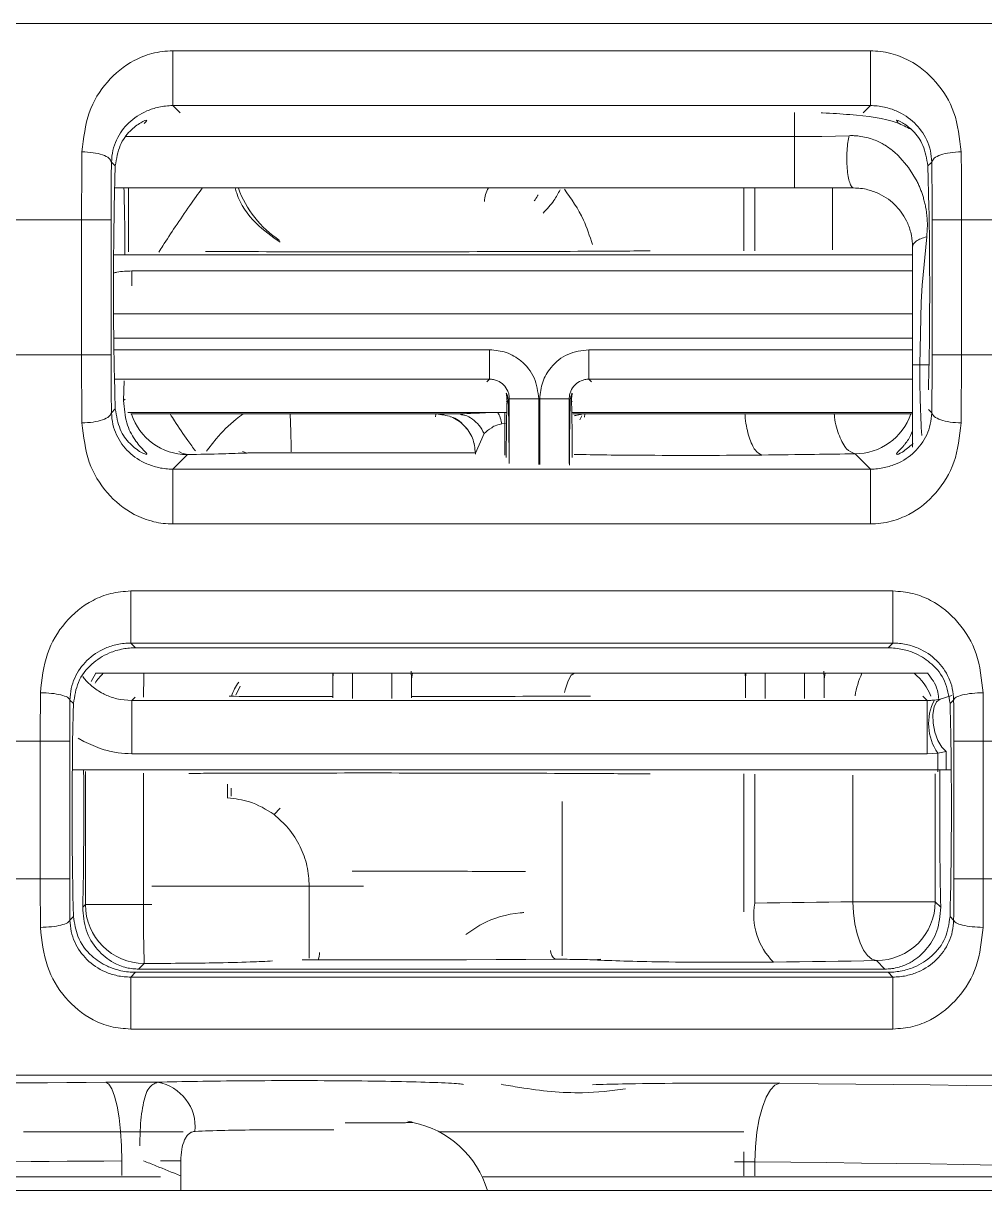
# Model space of a CAD drawing. Header units: millimetres. Extents: x 169 to 14583, y -399 to 10804.
# Drawn here: x 3215.5 to 3264.4, y 2020.9 to 2080.3 of the extents above; entities that cross this region are included whole.
import ezdxf

# ---------------------------------------------------------------- set-up
doc = ezdxf.new("R2010")
doc.units = ezdxf.units.MM
doc.header["$LTSCALE"] = 35

msp = doc.modelspace()

# ---------------------------------------------------------------- linework, layer by layer
at = {"color": 7, "linetype": 'Continuous', "lineweight": 18}
for p, q in [((3274.696, 2080.298), (3207.049, 2080.298)), ((3223.119, 2078.901), (3258.626, 2078.901)), ((3223.119, 2076.112), (3258.626, 2076.112)), ((3223.493, 2075.737), (3223.119, 2076.112)), ((3258.626, 2076.112), (3258.251, 2075.737)), ((3256.151, 2074.543), (3257.553, 2074.581)), ((3258.055, 2074.56), (3258.507, 2074.471)), ((3220.752, 2074.532), (3254.772, 2074.532)), ((3254.772, 2074.532), (3256.151, 2074.543)), ((3258.507, 2074.471), (3258.561, 2074.456)), ((3259.849, 2073.749), (3260.037, 2073.58)), ((3260.037, 2073.58), (3260.573, 2072.963)), ((3220.192, 2073.042), (3219.993, 2073.24)), ((3220.192, 2073.042), (3220.136, 2070.935)), ((3260.573, 2072.963), (3261.003, 2072.249)), ((3261.751, 2073.24), (3261.552, 2073.042)), ((3261.609, 2070.935), (3261.552, 2073.042)), ((3220.162, 2071.919), (3254.772, 2071.919)), ((3220.861, 2071.919), (3220.861, 2068.665)), ((3252.18, 2071.919), (3252.18, 2068.722)), ((3252.745, 2071.919), (3252.745, 2068.727)), ((3256.702, 2068.765), (3256.702, 2071.919)), ((3218.476, 2070.299), (3207.049, 2070.299)), ((3218.476, 2063.421), (3218.476, 2070.299)), ((3219.975, 2063.421), (3219.975, 2070.299)), ((3261.769, 2070.299), (3261.769, 2063.421)), ((3263.268, 2070.299), (3263.268, 2063.421)), ((3274.696, 2070.299), (3263.268, 2070.299)), ((3261.494, 2069.433), (3261.269, 2066.965)), ((3260.772, 2068.613), (3260.772, 2068.919)), ((3260.772, 2068.517), (3220.106, 2068.517)), ((3221.027, 2067.694), (3260.772, 2067.694)), ((3221.027, 2066.931), (3221.027, 2067.694)), ((3261.269, 2066.965), (3261.218, 2066.102)), ((3261.218, 2066.102), (3261.138, 2062.919)), ((3260.772, 2065.512), (3220.103, 2065.512)), ((3260.772, 2064.268), (3220.117, 2064.268)), ((3218.476, 2063.421), (3207.049, 2063.421)), ((3218.494, 2059.96), (3218.476, 2063.421)), ((3239.247, 2063.689), (3220.124, 2063.689)), ((3260.772, 2063.689), (3244.298, 2063.689)), ((3263.268, 2063.421), (3263.25, 2059.96)), ((3274.696, 2063.421), (3263.268, 2063.421)), ((3261.138, 2062.919), (3261.611, 2062.919)), ((3239.247, 2062.189), (3220.153, 2062.189)), ((3220.639, 2062.106), (3220.614, 2061.1)), ((3239.11, 2062.052), (3239.247, 2062.189)), ((3260.772, 2062.189), (3244.298, 2062.189)), ((3244.434, 2062.052), (3244.298, 2062.189)), ((3220.614, 2061.1), (3220.692, 2061.178)), ((3240.1, 2061.043), (3240.132, 2061.074)), ((3240.192, 2061.134), (3240.246, 2061.189)), ((3240.246, 2057.892), (3240.246, 2061.189)), ((3241.746, 2057.84), (3241.746, 2061.189)), ((3241.798, 2061.189), (3241.798, 2057.84)), ((3243.352, 2061.134), (3243.298, 2061.189)), ((3243.298, 2061.189), (3243.298, 2057.892)), ((3243.444, 2061.043), (3243.412, 2061.074)), ((3219.993, 2060.479), (3220.192, 2060.678)), ((3239.643, 2060.497), (3220.825, 2060.497)), ((3220.986, 2060.419), (3237.558, 2060.419)), ((3237.757, 2060.426), (3237.558, 2060.419)), ((3237.759, 2060.417), (3237.77, 2060.402)), ((3239.643, 2060.497), (3240.022, 2060.5)), ((3240.022, 2060.5), (3240.08, 2060.5)), ((3260.772, 2060.497), (3243.464, 2060.497)), ((3243.486, 2060.419), (3260.772, 2060.419)), ((3244.022, 2060.419), (3243.555, 2060.326)), ((3244.022, 2060.419), (3243.6, 2060.335)), ((3243.843, 2060.117), (3243.935, 2060.326)), ((3244.095, 2060.419), (3244.078, 2060.263)), ((3261.578, 2060.653), (3261.751, 2060.479)), ((3239.859, 2059.919), (3240.022, 2059.932)), ((3240.022, 2059.932), (3240.06, 2059.932)), ((3240.022, 2058.32), (3240.022, 2059.932)), ((3261.218, 2059.737), (3261.253, 2059.316)), ((3238.966, 2059.423), (3238.522, 2058.419)), ((3223.119, 2057.608), (3223.859, 2058.349)), ((3226.895, 2058.431), (3226.668, 2058.499)), ((3238.522, 2058.419), (3238.522, 2058.392)), ((3238.522, 2058.419), (3238.522, 2058.369)), ((3257.845, 2058.389), (3258.626, 2057.608)), ((3258.626, 2057.608), (3223.119, 2057.608)), ((3258.626, 2054.819), (3223.119, 2054.819)), ((3220.974, 2051.408), (3259.77, 2051.408)), ((3220.974, 2048.761), (3221.219, 2048.517)), ((3220.974, 2048.761), (3259.77, 2048.761)), ((3259.526, 2048.517), (3221.219, 2048.517)), ((3259.77, 2048.761), (3259.526, 2048.517)), ((3235.272, 2046.919), (3235.259, 2047.32)), ((3256.272, 2046.919), (3256.259, 2047.32)), ((3219.207, 2047.219), (3218.964, 2046.804)), ((3219.182, 2047.219), (3261.562, 2047.219)), ((3231.257, 2047.219), (3231.272, 2046.919)), ((3231.285, 2047.219), (3231.272, 2046.919)), ((3231.272, 2046.919), (3231.272, 2045.973)), ((3232.272, 2047.219), (3232.272, 2045.944)), ((3234.272, 2047.219), (3234.272, 2045.944)), ((3235.325, 2047.219), (3235.272, 2046.919)), ((3235.325, 2047.219), (3235.272, 2046.919)), ((3235.272, 2046.919), (3235.272, 2045.973)), ((3235.272, 2046.919), (3235.272, 2046.919)), ((3252.257, 2047.219), (3252.272, 2046.919)), ((3252.285, 2047.219), (3252.272, 2046.919)), ((3252.272, 2046.919), (3252.272, 2045.973)), ((3253.272, 2047.219), (3253.272, 2045.944)), ((3255.272, 2047.219), (3255.272, 2045.944)), ((3256.332, 2047.219), (3256.272, 2046.919)), ((3256.272, 2046.919), (3256.272, 2045.973)), ((3256.272, 2046.919), (3256.272, 2046.919)), ((3226.325, 2046.107), (3226.546, 2046.564)), ((3261.518, 2045.836), (3261.301, 2046.052)), ((3262.779, 2046.092), (3262.174, 2045.903)), ((3217.879, 2045.86), (3218.062, 2045.677)), ((3221.027, 2045.836), (3220.436, 2045.891)), ((3221.195, 2046.004), (3221.027, 2045.836)), ((3221.027, 2044.436), (3221.027, 2045.836)), ((3261.518, 2045.836), (3221.027, 2045.836)), ((3261.518, 2044.436), (3261.518, 2045.836)), ((3262.174, 2045.903), (3261.884, 2045.856)), ((3262.865, 2045.86), (3262.682, 2045.677)), ((3221.027, 2043.124), (3221.027, 2044.436)), ((3261.518, 2044.436), (3261.518, 2043.124)), ((3216.371, 2043.76), (3207.386, 2043.76)), ((3216.371, 2036.76), (3216.371, 2043.76)), ((3217.87, 2036.76), (3217.87, 2043.76)), ((3218.585, 2043.749), (3218.294, 2043.913)), ((3219.416, 2043.393), (3218.585, 2043.749)), ((3262.874, 2043.76), (3262.874, 2036.76)), ((3274.358, 2043.76), (3264.373, 2043.76)), ((3264.373, 2043.76), (3264.373, 2036.76)), ((3219.627, 2043.327), (3219.416, 2043.393)), ((3261.518, 2043.124), (3221.027, 2043.124)), ((3261.518, 2043.124), (3262.054, 2043.159)), ((3262.054, 2043.159), (3262.49, 2043.237)), ((3262.49, 2043.237), (3262.49, 2042.303)), ((3218.003, 2042.301), (3262.054, 2042.301)), ((3218.669, 2035.45), (3218.669, 2042.218)), ((3221.63, 2035.45), (3221.63, 2042.142)), ((3252.18, 2042.096), (3252.18, 2035.075)), ((3252.745, 2042.091), (3252.745, 2035.523)), ((3257.74, 2042.041), (3257.74, 2035.593)), ((3261.932, 2042.11), (3261.932, 2035.593)), ((3262.054, 2042.301), (3262.052, 2042.2)), ((3262.054, 2042.301), (3262.49, 2042.303)), ((3262.741, 2042.305), (3262.49, 2042.303)), ((3262.49, 2042.303), (3262.49, 2042.287)), ((3225.897, 2040.862), (3225.897, 2041.573)), ((3226.094, 2040.971), (3226.094, 2041.365)), ((3228.58, 2040.36), (3228.272, 2040.033)), ((3242.945, 2040.688), (3242.945, 2032.836)), ((3216.371, 2036.76), (3207.386, 2036.76)), ((3274.358, 2036.76), (3264.373, 2036.76)), ((3230.065, 2036.389), (3222.047, 2036.389)), ((3230.065, 2032.716), (3230.065, 2036.389)), ((3218.532, 2035.313), (3218.669, 2035.45)), ((3221.63, 2035.45), (3218.669, 2035.45)), ((3222.046, 2035.454), (3221.63, 2035.45)), ((3257.74, 2035.593), (3261.932, 2035.593)), ((3262.212, 2035.313), (3261.932, 2035.593)), ((3217.879, 2034.66), (3218.062, 2034.843)), ((3262.865, 2034.66), (3262.682, 2034.843)), ((3221.38, 2032.164), (3221.667, 2032.452)), ((3244.909, 2032.673), (3244.55, 2032.633)), ((3259.365, 2032.164), (3258.934, 2032.595)), ((3220.974, 2031.759), (3221.219, 2032.003)), ((3259.526, 2032.003), (3221.219, 2032.003)), ((3259.365, 2032.164), (3221.38, 2032.164)), ((3259.77, 2031.759), (3259.526, 2032.003)), ((3259.77, 2031.759), (3220.974, 2031.759)), ((3259.77, 2029.112), (3220.974, 2029.112)), ((3268.872, 2026.763), (3211.872, 2026.763)), ((3215.51, 2023.889), (3223.651, 2023.889)), ((3236.697, 2023.889), (3252.18, 2023.889)), ((3220.531, 2021.656), (3220.531, 2022.404)), ((3222.491, 2022.409), (3223.527, 2022.409)), ((3223.527, 2022.409), (3223.527, 2020.889)), ((3251.713, 2022.36), (3252.745, 2022.353)), ((3252.18, 2022.867), (3252.18, 2021.65)), ((3252.745, 2022.353), (3252.745, 2021.65)), ((3222.493, 2021.589), (3187.784, 2021.589)), ((3278.76, 2021.589), (3238.892, 2021.589)), ((3168.272, 2020.889), (3298.272, 2020.889))]:
    msp.add_line(p, q, dxfattribs=at)
at = {"color": 7, "linetype": 'Continuous', "lineweight": 18, "flags": 128}
for points in [[(3223.859, 2058.349), (3223.584, 2058.421), (3223.431, 2058.511)], [(3243.055, 2046.235), (3243.09, 2046.376), (3243.237, 2046.838), (3243.396, 2047.123), (3243.562, 2047.219)], [(3262.174, 2045.903), (3261.993, 2045.773), (3261.866, 2045.505), (3261.808, 2045.128), (3261.825, 2044.685), (3261.915, 2044.226), (3262.068, 2043.801), (3262.268, 2043.458), (3262.49, 2043.237)], [(3262.054, 2042.301), (3262.054, 2042.327), (3262.054, 2042.377), (3262.054, 2042.45), (3262.054, 2042.546), (3262.054, 2042.665), (3262.054, 2042.807), (3262.054, 2042.972), (3262.054, 2043.159)], [(3257.74, 2035.593), (3257.125, 2035.584), (3256.507, 2035.574), (3255.887, 2035.565), (3255.263, 2035.556), (3254.637, 2035.548), (3254.009, 2035.539), (3253.378, 2035.531), (3252.745, 2035.523)], [(3257.74, 2035.593), (3257.769, 2035.02), (3257.842, 2034.468), (3257.954, 2033.957), (3258.103, 2033.507), (3258.282, 2033.133), (3258.486, 2032.85), (3258.705, 2032.669), (3258.934, 2032.595)], [(3242.576, 2032.662), (3241.08, 2032.655), (3239.579, 2032.648), (3238.074, 2032.643), (3236.566, 2032.64), (3235.055, 2032.637), (3233.543, 2032.636), (3232.031, 2032.637), (3230.519, 2032.639)], [(3258.934, 2032.595), (3258.289, 2032.586), (3257.641, 2032.576), (3256.99, 2032.567), (3256.336, 2032.558), (3255.68, 2032.55), (3255.02, 2032.541), (3254.359, 2032.533), (3253.695, 2032.525)], [(3211.872, 2026.345), (3212.835, 2026.354), (3213.803, 2026.362), (3214.776, 2026.37), (3215.754, 2026.377), (3216.735, 2026.384), (3217.72, 2026.39), (3218.71, 2026.397), (3219.702, 2026.402)], [(3220.531, 2022.404), (3220.512, 2023.171), (3220.462, 2023.911), (3220.384, 2024.594), (3220.281, 2025.196), (3220.156, 2025.694), (3220.015, 2026.069), (3219.861, 2026.308), (3219.702, 2026.402)], [(3252.745, 2022.353), (3252.774, 2023.121), (3252.85, 2023.86), (3252.969, 2024.544), (3253.127, 2025.146), (3253.317, 2025.644), (3253.534, 2026.019), (3253.768, 2026.258), (3254.011, 2026.351)], [(3254.011, 2026.351), (3255.961, 2026.333), (3257.888, 2026.314), (3259.791, 2026.293), (3261.668, 2026.27), (3263.516, 2026.246), (3265.334, 2026.22), (3267.12, 2026.193), (3268.872, 2026.164)], [(3213.179, 2022.347), (3214.083, 2022.355), (3214.992, 2022.363), (3215.906, 2022.371), (3216.823, 2022.378), (3217.745, 2022.385), (3218.67, 2022.392), (3219.599, 2022.398), (3220.531, 2022.404)], [(3252.745, 2022.353), (3254.576, 2022.335), (3256.385, 2022.315), (3258.172, 2022.294), (3259.934, 2022.271), (3261.669, 2022.247), (3263.376, 2022.221), (3265.053, 2022.194), (3266.698, 2022.165)]]:
    msp.add_lwpolyline(points, dxfattribs=at)
at = {"color": 7, "linetype": 'Continuous', "lineweight": 18}
for centre, radius, start, end in [((3231.569, 2073.797), 5.453, 200.30217, 236.46241), ((3240.221, 2071.254), 1.232, 147.30551, 181.18759), ((3223.863, 2061.351), 3.003, 198.27321, 269.91783), ((3257.841, 2061.392), 3.003, 270.08413, 341.09721), ((3221.673, 2045.065), 3.004, 134.1683, 146.75526), ((3362.286, 2045.447), 140.655, 179.27818, 179.77277), ((3229.119, 2044.956), 3.209, 145.48369, 159.95586), ((3262.148, 2045.393), 4.356, 155.21625, 171.04245), ((3258.929, 2044.922), 3.003, 22.15022, 49.90278), ((3543.968, 2043.775), 327.596, 179.57065, 180.00266), ((2936.777, 2043.775), 327.596, 359.99734, 0.42935), ((3454.561, 2043.773), 236.691, 179.49488, 180.00313), ((3264.21, 2044.649), 2.621, 152.5737, 214.64581), ((3026.184, 2043.773), 236.69, 359.99687, 0.50512), ((3544.384, 2036.746), 328.012, 179.99761, 180.42908), ((3454.561, 2036.747), 236.69, 179.99687, 180.50512), ((3026.184, 2036.747), 236.69, 359.49488, 0.00313), ((2936.777, 2036.745), 327.596, 359.57064, 0.00266), ((3221.672, 2035.455), 3.002, 180.08169, 269.91831), ((3286.257, 2034.764), 64.631, 179.39144, 182.04977), ((3256.03, 2034.915), 3.341, 169.5036, 225.65476), ((3258.929, 2035.598), 3.002, 270.08169, 359.91831), ((3229.27, 2033.048), 1.314, 341.87172, 358.56248), ((3243.006, 2033.181), 0.674, 185.63533, 230.34187), ((3221.567, 1686.797), 339.61, 89.86854, 90.31465), ((3221.948, 2024.131), 2.31, 354.45208, 80.07593), ((3234.345, 2019.456), 5.001, 16.65077, 78.57664)]:
    msp.add_arc(centre, radius, start, end, dxfattribs=at)
for centre, start_param, end_param in [((3218.291, 2040.26), 0.879869, 1.070796), ((3262.453, 2040.26), 5.212389, 5.403317), ((3218.291, 2040.26), 1.070796, 2.261724), ((3262.453, 2040.26), 4.021461, 5.212389), ((3218.291, 2040.26), 4.091275, 4.952967), ((3262.453, 2040.26), 1.330203, 2.191911)]:
    msp.add_ellipse(centre, major_axis=(0, 8.5), ratio=0.034921, start_param=start_param, end_param=end_param, dxfattribs=at)
for points, knots in [([(3218.494, 2073.76), (3218.576, 2074.45), (3218.736, 2075.815), (3219.72, 2077.375), (3220.84, 2078.316), (3221.883, 2078.735), (3222.571, 2078.879), (3222.94, 2078.894), (3223.119, 2078.901)], [0, 0, 0, 0, 0.255609, 0.505275, 0.75123, 0.874742, 0.939556, 1, 1, 1, 1]), ([(3258.626, 2078.901), (3258.799, 2078.894), (3259.156, 2078.881), (3259.847, 2078.74), (3260.897, 2078.321), (3262.024, 2077.375), (3263.008, 2075.815), (3263.169, 2074.45), (3263.25, 2073.76)], [0, 0, 0, 0, 0.058593, 0.121244, 0.248756, 0.494719, 0.744392, 1, 1, 1, 1]), ([(3219.993, 2073.24), (3220.01, 2073.441), (3220.045, 2073.849), (3220.31, 2074.563), (3220.845, 2075.286), (3221.588, 2075.787), (3222.28, 2076.017), (3222.743, 2076.099), (3222.994, 2076.107), (3223.119, 2076.112)], [0, 0, 0, 0, 0.116367, 0.236854, 0.487805, 0.746381, 0.874959, 0.938055, 1, 1, 1, 1]), ([(3258.626, 2076.112), (3258.744, 2076.108), (3258.995, 2076.1), (3259.46, 2076.019), (3260.156, 2075.787), (3260.9, 2075.286), (3261.439, 2074.558), (3261.702, 2073.841), (3261.735, 2073.433), (3261.751, 2073.24)], [0, 0, 0, 0, 0.059165, 0.125031, 0.253632, 0.512188, 0.763217, 0.888513, 1, 1, 1, 1]), ([(3221.668, 2075.2), (3221.731, 2075.266), (3221.881, 2075.427), (3221.507, 2075.282), (3220.941, 2074.857), (3220.379, 2074.145), (3220.255, 2073.409), (3220.192, 2073.042)], [0, 0, 0, 0, 0.149454, 0.361779, 0.574691, 0.787504, 1, 1, 1, 1]), ([(3260.68, 2074.906), (3260.461, 2075.021), (3259.643, 2075.452), (3258.041, 2075.62), (3256.654, 2075.727), (3256.147, 2075.736), (3256.125, 2075.736)], [0, 0, 0, 0, 0.193352, 0.722008, 0.98792, 1, 1, 1, 1]), ([(3260.036, 2075.252), (3259.997, 2075.294), (3259.878, 2075.425), (3260.241, 2075.279), (3260.799, 2074.861), (3261.364, 2074.145), (3261.49, 2073.409), (3261.552, 2073.042)], [0, 0, 0, 0, 0.104964, 0.325234, 0.552453, 0.776395, 1, 1, 1, 1]), ([(3257.553, 2074.581), (3257.527, 2074.473), (3257.477, 2074.258), (3257.433, 2073.827), (3257.42, 2073.366), (3257.441, 2072.907), (3257.492, 2072.497), (3257.569, 2072.175), (3257.666, 2071.96), (3257.737, 2071.933), (3257.772, 2071.919)], [0, 0, 0, 0, 0.125002, 0.250006, 0.375004, 0.5, 0.624996, 0.749994, 0.874998, 1, 1, 1, 1]), ([(3257.553, 2074.581), (3257.639, 2074.582), (3257.811, 2074.585), (3257.974, 2074.568), (3258.055, 2074.56)], [0, 0, 0, 0, 0.499774, 1, 1, 1, 1]), ([(3258.561, 2074.456), (3258.667, 2074.421), (3258.881, 2074.352), (3259.069, 2074.259), (3259.163, 2074.213)], [0, 0, 0, 0, 0.497912, 1, 1, 1, 1]), ([(3259.163, 2074.213), (3259.2, 2074.193), (3259.273, 2074.154), (3259.343, 2074.112), (3259.378, 2074.091)], [0, 0, 0, 0, 0.4996312, 1, 1, 1, 1]), ([(3259.378, 2074.091), (3259.461, 2074.038), (3259.627, 2073.931), (3259.775, 2073.81), (3259.849, 2073.749)], [0, 0, 0, 0, 0.499715, 1, 1, 1, 1]), ([(3218.476, 2070.299), (3218.477, 2070.961), (3218.479, 2072.142), (3218.49, 2073.265), (3218.494, 2073.76)], [0, 0, 0, 0, 0.559839, 1, 1, 1, 1]), ([(3218.494, 2073.76), (3218.687, 2073.75), (3219.072, 2073.731), (3219.561, 2073.61), (3219.91, 2073.44), (3219.966, 2073.307), (3219.993, 2073.24)], [0, 0, 0, 0, 0.25, 0.5, 0.75, 1, 1, 1, 1]), ([(3263.25, 2073.76), (3263.058, 2073.75), (3262.673, 2073.731), (3262.184, 2073.61), (3261.835, 2073.44), (3261.779, 2073.307), (3261.751, 2073.24)], [0, 0, 0, 0, 0.249993, 0.5, 0.750007, 1, 1, 1, 1]), ([(3263.25, 2073.76), (3263.256, 2073.128), (3263.266, 2071.999), (3263.268, 2070.819), (3263.268, 2070.299)], [0, 0, 0, 0, 0.559837, 1, 1, 1, 1]), ([(3219.975, 2070.299), (3219.976, 2070.861), (3219.978, 2071.865), (3219.989, 2072.82), (3219.993, 2073.24)], [0, 0, 0, 0, 0.55984, 1, 1, 1, 1]), ([(3261.751, 2073.24), (3261.757, 2072.703), (3261.767, 2071.744), (3261.769, 2070.741), (3261.769, 2070.299)], [0, 0, 0, 0, 0.5598424, 1, 1, 1, 1]), ([(3261.003, 2072.249), (3261.035, 2072.182), (3261.099, 2072.049), (3261.155, 2071.909), (3261.183, 2071.84)], [0, 0, 0, 0, 0.499783, 1, 1, 1, 1]), ([(3220.684, 2068.528), (3220.68, 2069.164), (3220.671, 2070.415), (3220.644, 2071.423), (3220.63, 2071.919)], [0, 0, 0, 0, 0.507713, 1, 1, 1, 1]), ([(3224.625, 2071.919), (3224.622, 2071.915), (3224.41, 2071.637), (3223.947, 2070.979), (3223.274, 2069.994), (3222.748, 2069.196), (3222.473, 2068.763), (3222.408, 2068.66)], [0, 0, 0, 0, 0.004352, 0.28885, 0.621723, 0.91032, 1, 1, 1, 1]), ([(3226.298, 2071.919), (3226.32, 2071.829), (3226.49, 2071.153), (3227.27, 2070.085), (3228.162, 2069.453), (3228.586, 2069.154)], [0, 0, 0, 0, 0.074209, 0.561034, 1, 1, 1, 1]), ([(3242.831, 2071.821), (3242.735, 2071.638), (3242.514, 2071.218), (3242.166, 2070.852), (3241.969, 2070.645)], [0, 0, 0, 0, 0.434414, 1, 1, 1, 1]), ([(3244.474, 2069.042), (3244.338, 2069.471), (3243.997, 2070.539), (3243.404, 2071.36), (3243.048, 2071.851)], [0, 0, 0, 0, 0.400952, 1, 1, 1, 1]), ([(3254.772, 2071.919), (3255.338, 2071.919), (3256.35, 2071.919), (3257.337, 2071.919), (3257.772, 2071.919)], [0, 0, 0, 0, 0.559573, 1, 1, 1, 1]), ([(3257.772, 2071.919), (3257.895, 2071.914), (3258.158, 2071.904), (3258.612, 2071.813), (3259.278, 2071.563), (3259.975, 2071.04), (3260.478, 2070.299), (3260.731, 2069.571), (3260.759, 2069.119), (3260.772, 2068.919)], [0, 0, 0, 0, 0.056929, 0.122366, 0.249292, 0.505832, 0.757419, 0.892938, 1, 1, 1, 1]), ([(3261.183, 2071.84), (3261.208, 2071.773), (3261.258, 2071.641), (3261.301, 2071.502), (3261.322, 2071.433)], [0, 0, 0, 0, 0.499456, 1, 1, 1, 1]), ([(3241.701, 2071.564), (3241.695, 2071.55), (3241.645, 2071.44), (3241.575, 2071.343), (3241.514, 2071.258)], [0, 0, 0, 0, 0.12321, 1, 1, 1, 1]), ([(3261.322, 2071.433), (3261.344, 2071.354), (3261.389, 2071.196), (3261.422, 2071.031), (3261.439, 2070.948)], [0, 0, 0, 0, 0.498989, 1, 1, 1, 1]), ([(3220.136, 2070.935), (3220.123, 2070.066), (3220.097, 2068.344), (3220.098, 2065.527), (3220.128, 2062.817), (3220.17, 2061.405), (3220.192, 2060.678)], [0, 0, 0, 0, 0.252367, 0.500002, 0.742772, 1, 1, 1, 1]), ([(3261.439, 2070.948), (3261.452, 2070.875), (3261.478, 2070.729), (3261.495, 2070.577), (3261.504, 2070.501)], [0, 0, 0, 0, 0.49874, 1, 1, 1, 1]), ([(3261.504, 2070.501), (3261.516, 2070.331), (3261.542, 2069.988), (3261.51, 2069.619), (3261.494, 2069.433)], [0, 0, 0, 0, 0.4950052, 1, 1, 1, 1]), ([(3261.578, 2061.648), (3261.59, 2062.071), (3261.623, 2063.188), (3261.646, 2065.534), (3261.647, 2068.342), (3261.622, 2070.065), (3261.609, 2070.935)], [0, 0, 0, 0, 0.166207, 0.438728, 0.716705, 1, 1, 1, 1]), ([(3261.494, 2069.433), (3261.389, 2069.403), (3261.18, 2069.344), (3260.952, 2069.217), (3260.801, 2069.073), (3260.782, 2068.97), (3260.772, 2068.919)], [0, 0, 0, 0, 0.249999, 0.5, 0.750001, 1, 1, 1, 1]), ([(3224.785, 2068.688), (3224.899, 2068.688), (3227.094, 2068.677), (3231.467, 2068.671), (3237.817, 2068.674), (3243.17, 2068.69), (3246.319, 2068.711), (3247.413, 2068.718)], [0, 0, 0, 0, 0.0152436, 0.2940239, 0.5727493, 0.8514761, 1, 1, 1, 1]), ([(3260.772, 2068.919), (3260.772, 2067.809), (3260.772, 2065.86), (3260.772, 2063.804), (3260.772, 2062.919)], [0, 0, 0, 0, 0.5694945, 1, 1, 1, 1]), ([(3220.103, 2067.593), (3220.16, 2067.608), (3220.327, 2067.651), (3220.646, 2067.683), (3220.903, 2067.69), (3221.027, 2067.694)], [0, 0, 0, 0, 0.208279, 0.619449, 1, 1, 1, 1]), ([(3219.993, 2060.479), (3219.988, 2061.016), (3219.977, 2061.976), (3219.976, 2062.979), (3219.975, 2063.421)], [0, 0, 0, 0, 0.559845, 1, 1, 1, 1]), ([(3241.746, 2061.189), (3241.699, 2061.556), (3241.605, 2062.289), (3240.935, 2063.111), (3240.111, 2063.601), (3239.535, 2063.66), (3239.247, 2063.689)], [0, 0, 0, 0, 0.279613, 0.55924, 0.779626, 1, 1, 1, 1]), ([(3244.298, 2063.689), (3243.931, 2063.642), (3243.197, 2063.547), (3242.376, 2062.878), (3241.885, 2062.054), (3241.827, 2061.477), (3241.798, 2061.189)], [0, 0, 0, 0, 0.279613, 0.55924, 0.779626, 1, 1, 1, 1]), ([(3261.769, 2063.421), (3261.768, 2062.858), (3261.767, 2061.854), (3261.756, 2060.9), (3261.751, 2060.479)], [0, 0, 0, 0, 0.559856, 1, 1, 1, 1]), ([(3261.138, 2062.919), (3261.022, 2062.919), (3260.814, 2062.919), (3260.785, 2062.919), (3260.772, 2062.919)], [0, 0, 0, 0, 0.559371, 1, 1, 1, 1]), ([(3260.772, 2062.919), (3260.772, 2061.783), (3260.772, 2060.354), (3260.772, 2059.011), (3260.772, 2058.736)], [0, 0, 0, 0, 0.795421, 1, 1, 1, 1]), ([(3261.138, 2062.919), (3261.139, 2062.624), (3261.141, 2062.096), (3261.152, 2061.57), (3261.158, 2061.337)], [0, 0, 0, 0, 0.55902, 1, 1, 1, 1]), ([(3240.246, 2061.189), (3240.242, 2061.257), (3240.234, 2061.392), (3240.153, 2061.642), (3239.972, 2061.914), (3239.7, 2062.096), (3239.449, 2062.177), (3239.315, 2062.185), (3239.247, 2062.189)], [0, 0, 0, 0, 0.130445, 0.257437, 0.5, 0.74255, 0.869545, 1, 1, 1, 1]), ([(3244.298, 2062.189), (3244.23, 2062.185), (3244.095, 2062.177), (3243.845, 2062.096), (3243.573, 2061.914), (3243.391, 2061.642), (3243.31, 2061.392), (3243.302, 2061.257), (3243.298, 2061.189)], [0, 0, 0, 0, 0.130445, 0.257437, 0.5, 0.74255, 0.869545, 1, 1, 1, 1]), ([(3220.614, 2061.1), (3220.648, 2060.701), (3220.714, 2059.902), (3221.179, 2059.078), (3221.658, 2058.534), (3221.889, 2058.306), (3221.519, 2058.429), (3220.941, 2058.862), (3220.381, 2059.574), (3220.255, 2060.31), (3220.192, 2060.678)], [0, 0, 0, 0, 0.124903, 0.250013, 0.375161, 0.500001, 0.623051, 0.749984, 0.875086, 1, 1, 1, 1]), ([(3240.132, 2061.074), (3240.125, 2061.183), (3240.111, 2061.4), (3240.077, 2061.495), (3240.142, 2061.43), (3240.175, 2061.233), (3240.192, 2061.134)], [0, 0, 0, 0, 0.2500133, 0.4999764, 0.7499748, 1, 1, 1, 1]), ([(3240.091, 2058.199), (3240.091, 2058.27), (3240.093, 2058.74), (3240.1, 2059.53), (3240.113, 2060.477), (3240.126, 2060.875), (3240.132, 2061.074)], [0, 0, 0, 0, 0.055856, 0.370475, 0.685089, 1, 1, 1, 1]), ([(3240.235, 2057.91), (3240.235, 2058.084), (3240.234, 2058.677), (3240.226, 2059.569), (3240.212, 2060.536), (3240.199, 2060.927), (3240.192, 2061.134)], [0, 0, 0, 0, 0.122878, 0.418117, 0.691949, 1, 1, 1, 1]), ([(3243.352, 2061.134), (3243.346, 2060.927), (3243.333, 2060.536), (3243.318, 2059.57), (3243.31, 2058.645), (3243.309, 2058.016), (3243.309, 2057.807)], [0, 0, 0, 0, 0.3006793, 0.5679741, 0.8561535, 1, 1, 1, 1]), ([(3243.412, 2061.074), (3243.413, 2061.133), (3243.413, 2061.192), (3243.419, 2061.244), (3243.42, 2061.257), (3243.438, 2061.392), (3243.471, 2061.509), (3243.42, 2061.438), (3243.388, 2061.342), (3243.377, 2061.302), (3243.363, 2061.248), (3243.357, 2061.188), (3243.352, 2061.134)], [0, 0, 0, 0, 0.125135, 0.126366, 0.135339, 0.159618, 0.499631, 0.749606, 0.836844, 0.86201, 0.874867, 1, 1, 1, 1]), ([(3243.453, 2058.201), (3243.453, 2058.266), (3243.452, 2058.735), (3243.445, 2059.506), (3243.431, 2060.461), (3243.419, 2060.863), (3243.412, 2061.074)], [0, 0, 0, 0, 0.0510186, 0.3702615, 0.6680906, 1, 1, 1, 1]), ([(3261.158, 2061.337), (3261.162, 2061.186), (3261.169, 2060.917), (3261.178, 2060.647), (3261.183, 2060.528)], [0, 0, 0, 0, 0.558679, 1, 1, 1, 1]), ([(3218.494, 2059.96), (3218.687, 2059.97), (3219.072, 2059.989), (3219.56, 2060.11), (3219.91, 2060.28), (3219.966, 2060.413), (3219.993, 2060.479)], [0, 0, 0, 0, 0.249993, 0.5, 0.750007, 1, 1, 1, 1]), ([(3223.119, 2057.608), (3223, 2057.612), (3222.749, 2057.62), (3222.284, 2057.701), (3221.589, 2057.933), (3220.845, 2058.434), (3220.31, 2059.157), (3220.045, 2059.871), (3220.01, 2060.279), (3219.993, 2060.479)], [0, 0, 0, 0, 0.0591005, 0.1250181, 0.2536127, 0.5121872, 0.7631291, 0.883625, 1, 1, 1, 1]), ([(3224.269, 2058.533), (3224.143, 2058.708), (3223.791, 2059.198), (3223.358, 2059.837), (3223.056, 2060.3), (3222.979, 2060.419)], [0, 0, 0, 0, 0.293182, 0.817919, 1, 1, 1, 1]), ([(3226.699, 2060.419), (3226.577, 2060.332), (3226.075, 2059.976), (3225.431, 2059.294), (3224.992, 2058.731), (3224.829, 2058.522)], [0, 0, 0, 0, 0.167993, 0.691165, 1, 1, 1, 1]), ([(3229.09, 2060.419), (3229.1, 2060.222), (3229.125, 2059.674), (3229.14, 2058.964), (3229.137, 2058.511), (3229.137, 2058.492)], [0, 0, 0, 0, 0.3486669, 0.9726021, 1, 1, 1, 1]), ([(3236.522, 2060.419), (3236.512, 2060.412), (3236.502, 2060.404), (3236.493, 2060.273), (3236.492, 2060.264)], [0, 0, 0, 0, 0.933483, 1, 1, 1, 1]), ([(3239.643, 2060.497), (3239.439, 2060.492), (3239.02, 2060.481), (3238.355, 2060.443), (3237.977, 2060.432), (3237.757, 2060.426)], [0, 0, 0, 0, 0.282397, 0.580968, 1, 1, 1, 1]), ([(3237.767, 2060.385), (3237.838, 2060.377), (3238.05, 2060.353), (3238.378, 2060.167), (3238.724, 2059.856), (3238.885, 2059.567), (3238.966, 2059.423)], [0, 0, 0, 0, 0.143068, 0.428713, 0.714357, 1, 1, 1, 1]), ([(3239.859, 2059.919), (3239.826, 2060.065), (3239.761, 2060.357), (3239.682, 2060.45), (3239.643, 2060.497)], [0, 0, 0, 0, 0.5, 1, 1, 1, 1]), ([(3253.103, 2058.328), (3252.984, 2058.384), (3252.746, 2058.495), (3252.452, 2059.2), (3252.276, 2059.894), (3252.248, 2060.346), (3252.244, 2060.419)], [0, 0, 0, 0, 0.313156, 0.626312, 0.939467, 1, 1, 1, 1]), ([(3257.845, 2058.389), (3257.698, 2058.444), (3257.403, 2058.554), (3257.039, 2059.261), (3256.824, 2059.936), (3256.79, 2060.366), (3256.786, 2060.419)], [0, 0, 0, 0, 0.318496, 0.636992, 0.955488, 1, 1, 1, 1]), ([(3261.751, 2060.479), (3261.734, 2060.279), (3261.699, 2059.871), (3261.435, 2059.157), (3260.9, 2058.434), (3260.156, 2057.933), (3259.464, 2057.702), (3259.001, 2057.621), (3258.75, 2057.612), (3258.626, 2057.608)], [0, 0, 0, 0, 0.116382, 0.236876, 0.487816, 0.746386, 0.874962, 0.938044, 1, 1, 1, 1]), ([(3261.183, 2060.528), (3261.189, 2060.381), (3261.199, 2060.117), (3261.212, 2059.853), (3261.218, 2059.737)], [0, 0, 0, 0, 0.558137, 1, 1, 1, 1]), ([(3263.25, 2059.96), (3263.058, 2059.97), (3262.673, 2059.989), (3262.184, 2060.11), (3261.835, 2060.279), (3261.779, 2060.413), (3261.751, 2060.479)], [0, 0, 0, 0, 0.25, 0.5, 0.75, 1, 1, 1, 1]), ([(3223.119, 2054.819), (3222.956, 2054.825), (3222.621, 2054.837), (3221.926, 2054.969), (3220.861, 2055.387), (3219.72, 2056.344), (3218.736, 2057.905), (3218.576, 2059.27), (3218.494, 2059.96)], [0, 0, 0, 0, 0.055085, 0.11348, 0.24874, 0.494698, 0.744434, 1, 1, 1, 1]), ([(3237.251, 2060.274), (3237.263, 2060.272), (3237.531, 2060.221), (3237.963, 2059.849), (3238.433, 2059.209), (3238.492, 2058.682), (3238.522, 2058.419)], [0, 0, 0, 0, 0.01539, 0.343593, 0.671797, 1, 1, 1, 1]), ([(3239.859, 2059.919), (3239.771, 2059.898), (3239.566, 2059.848), (3239.248, 2059.668), (3239.08, 2059.522), (3238.966, 2059.423)], [0, 0, 0, 0, 0.194063, 0.451791, 1, 1, 1, 1]), ([(3263.25, 2059.96), (3263.169, 2059.27), (3263.008, 2057.905), (3262.024, 2056.344), (3260.904, 2055.404), (3259.862, 2054.985), (3259.174, 2054.84), (3258.804, 2054.826), (3258.626, 2054.819)], [0, 0, 0, 0, 0.255593, 0.505266, 0.751226, 0.874738, 0.939509, 1, 1, 1, 1]), ([(3260.772, 2059.557), (3260.705, 2059.403), (3260.591, 2059.14), (3260.437, 2058.945), (3260.362, 2058.852), (3260.342, 2058.828), (3260.336, 2058.821), (3260.259, 2058.729), (3260.045, 2058.496), (3259.855, 2058.308), (3260.229, 2058.418), (3260.611, 2058.746), (3260.803, 2058.911)], [0, 0, 0, 0, 0.113986, 0.194683, 0.216146, 0.222154, 0.223978, 0.225014, 0.335991, 0.557151, 0.778269, 1, 1, 1, 1]), ([(3223.859, 2058.349), (3224.477, 2058.362), (3225.582, 2058.385), (3226.494, 2058.417), (3226.895, 2058.431)], [0, 0, 0, 0, 0.559878, 1, 1, 1, 1]), ([(3226.895, 2058.431), (3226.959, 2058.433), (3227.074, 2058.437), (3227.207, 2058.44), (3227.265, 2058.442)], [0, 0, 0, 0, 0.559919, 1, 1, 1, 1]), ([(3227.265, 2058.442), (3229.724, 2058.436), (3233.479, 2058.426), (3237.224, 2058.437), (3238.517, 2058.441)], [0, 0, 0, 0, 0.6547618, 1, 1, 1, 1]), ([(3243.555, 2058.363), (3243.625, 2058.361), (3244.681, 2058.333), (3247.033, 2058.313), (3250.23, 2058.303), (3252.145, 2058.32), (3253.103, 2058.328)], [0, 0, 0, 0, 0.026847, 0.404932, 0.702465, 1, 1, 1, 1]), ([(3253.103, 2058.328), (3253.997, 2058.339), (3255.594, 2058.357), (3257.157, 2058.379), (3257.845, 2058.389)], [0, 0, 0, 0, 0.559992, 1, 1, 1, 1]), ([(3216.38, 2046.23), (3216.456, 2046.911), (3216.605, 2048.26), (3217.581, 2049.867), (3218.739, 2050.831), (3219.935, 2051.326), (3220.627, 2051.38), (3220.974, 2051.408)], [0, 0, 0, 0, 0.255788, 0.506103, 0.75247, 0.876025, 1, 1, 1, 1]), ([(3259.77, 2051.408), (3260.117, 2051.38), (3260.809, 2051.326), (3262.005, 2050.831), (3263.163, 2049.867), (3264.139, 2048.26), (3264.289, 2046.911), (3264.364, 2046.23)], [0, 0, 0, 0, 0.123972, 0.247521, 0.493903, 0.744244, 1, 1, 1, 1]), ([(3217.879, 2045.86), (3217.894, 2046.056), (3217.925, 2046.456), (3218.178, 2047.177), (3218.711, 2047.923), (3219.477, 2048.445), (3220.179, 2048.676), (3220.627, 2048.751), (3220.861, 2048.758), (3220.974, 2048.761)], [0, 0, 0, 0, 0.116128, 0.235926, 0.485493, 0.743518, 0.872673, 0.93842, 1, 1, 1, 1]), ([(3221.219, 2048.517), (3221.116, 2048.514), (3220.893, 2048.507), (3220.412, 2048.437), (3219.722, 2048.224), (3218.946, 2047.713), (3218.246, 2046.865), (3218.121, 2046.054), (3218.062, 2045.677)], [0, 0, 0, 0, 0.046475, 0.101366, 0.248507, 0.499243, 0.766713, 1, 1, 1, 1]), ([(3259.526, 2048.517), (3259.648, 2048.512), (3259.921, 2048.503), (3260.381, 2048.422), (3260.716, 2048.313), (3261.22, 2048.092), (3261.812, 2047.692), (3262.481, 2046.883), (3262.615, 2046.075), (3262.682, 2045.677)], [0, 0, 0, 0, 0.055586, 0.124017, 0.248608, 0.275957, 0.499473, 0.752949, 1, 1, 1, 1]), ([(3259.77, 2048.761), (3259.883, 2048.758), (3260.117, 2048.751), (3260.565, 2048.676), (3261.267, 2048.445), (3262.033, 2047.923), (3262.566, 2047.177), (3262.82, 2046.456), (3262.85, 2046.056), (3262.865, 2045.86)], [0, 0, 0, 0, 0.061585, 0.127325, 0.256474, 0.514516, 0.7641, 0.883902, 1, 1, 1, 1]), ([(3220.436, 2045.891), (3220.329, 2045.914), (3220.109, 2045.962), (3219.827, 2046.064), (3219.43, 2046.245), (3219.017, 2046.53), (3218.688, 2046.841), (3218.561, 2047.027), (3218.537, 2047.062)], [0, 0, 0, 0, 0.117727, 0.241802, 0.370088, 0.686775, 0.940788, 1, 1, 1, 1]), ([(3235.272, 2046.01), (3235.272, 2046.17), (3235.272, 2046.523), (3235.272, 2046.846), (3235.272, 2046.895), (3235.272, 2046.919)], [0, 0, 0, 0, 0.292941, 0.646409, 1, 1, 1, 1]), ([(3261.536, 2047.219), (3261.743, 2046.959), (3262.027, 2046.604), (3262.084, 2046.083), (3262.099, 2045.943)], [0, 0, 0, 0, 0.731014, 1, 1, 1, 1]), ([(3216.38, 2046.23), (3216.573, 2046.223), (3216.957, 2046.209), (3217.446, 2046.123), (3217.795, 2046.002), (3217.851, 2045.907), (3217.879, 2045.86)], [0, 0, 0, 0, 0.25, 0.5, 0.75, 1, 1, 1, 1]), ([(3225.993, 2046.048), (3226.674, 2046.046), (3228.418, 2046.041), (3230.191, 2046.041), (3231.272, 2046.041)], [0, 0, 0, 0, 0.390186, 1, 1, 1, 1]), ([(3235.274, 2046.039), (3237.443, 2046.041), (3240.511, 2046.044), (3243.501, 2046.055), (3244.377, 2046.059)], [0, 0, 0, 0, 0.706913, 1, 1, 1, 1]), ([(3264.364, 2046.23), (3264.172, 2046.223), (3263.787, 2046.209), (3263.299, 2046.123), (3262.949, 2046.002), (3262.893, 2045.907), (3262.865, 2045.86)], [0, 0, 0, 0, 0.249993, 0.5, 0.750007, 1, 1, 1, 1]), ([(3261.884, 2045.856), (3261.823, 2045.85), (3261.706, 2045.838), (3261.579, 2045.837), (3261.518, 2045.836)], [0, 0, 0, 0, 0.515969, 1, 1, 1, 1]), ([(3221.027, 2043.124), (3220.794, 2043.134), (3220.283, 2043.156), (3219.858, 2043.267), (3219.627, 2043.327)], [0, 0, 0, 0, 0.456748, 1, 1, 1, 1]), ([(3247.413, 2042.099), (3246.318, 2042.107), (3243.169, 2042.128), (3237.817, 2042.144), (3231.465, 2042.147), (3226.805, 2042.14), (3224.327, 2042.127), (3223.928, 2042.125)], [0, 0, 0, 0, 0.143028, 0.411483, 0.679937, 0.948444, 1, 1, 1, 1]), ([(3228.272, 2040.033), (3227.867, 2040.285), (3227.141, 2040.738), (3226.294, 2040.834), (3225.921, 2040.877)], [0, 0, 0, 0, 0.559155, 1, 1, 1, 1]), ([(3230.065, 2036.389), (3230.042, 2036.733), (3229.997, 2037.424), (3229.621, 2038.435), (3229.052, 2039.338), (3228.521, 2039.811), (3228.272, 2040.033)], [0, 0, 0, 0, 0.245605, 0.492842, 0.762784, 1, 1, 1, 1]), ([(3241.076, 2037.13), (3239.866, 2037.135), (3236.943, 2037.147), (3233.986, 2037.147), (3232.253, 2037.146)], [0, 0, 0, 0, 0.413956, 1, 1, 1, 1]), ([(3221.219, 2032.003), (3221.097, 2032.007), (3220.826, 2032.016), (3220.37, 2032.097), (3220.036, 2032.204), (3219.528, 2032.425), (3218.9, 2032.847), (3218.237, 2033.687), (3218.115, 2034.493), (3218.062, 2034.843)], [0, 0, 0, 0, 0.0551998, 0.1230022, 0.2463274, 0.2743319, 0.5000322, 0.782812, 1, 1, 1, 1]), ([(3221.38, 2032.164), (3221.278, 2032.168), (3221.058, 2032.176), (3220.592, 2032.267), (3219.943, 2032.532), (3219.246, 2033.126), (3218.639, 2034.068), (3218.566, 2034.916), (3218.532, 2035.313)], [0, 0, 0, 0, 0.04704, 0.101853, 0.248286, 0.498851, 0.764929, 1, 1, 1, 1]), ([(3238.041, 2033.918), (3238.306, 2034.108), (3239.122, 2034.694), (3240.193, 2034.976), (3240.927, 2035.037), (3240.992, 2035.042)], [0, 0, 0, 0, 0.304185, 0.93783, 1, 1, 1, 1]), ([(3259.365, 2032.164), (3259.423, 2032.165), (3259.545, 2032.168), (3259.8, 2032.195), (3260.199, 2032.283), (3260.516, 2032.421), (3260.982, 2032.689), (3261.514, 2033.154), (3262.091, 2034.05), (3262.172, 2034.896), (3262.212, 2035.313)], [0, 0, 0, 0, 0.027138, 0.056296, 0.124117, 0.248623, 0.279405, 0.499258, 0.752739, 1, 1, 1, 1]), ([(3259.526, 2032.003), (3259.628, 2032.006), (3259.851, 2032.013), (3260.332, 2032.083), (3261.023, 2032.296), (3261.798, 2032.807), (3262.498, 2033.655), (3262.624, 2034.466), (3262.682, 2034.843)], [0, 0, 0, 0, 0.0464748, 0.1013657, 0.2485075, 0.4992435, 0.7667129, 1, 1, 1, 1]), ([(3216.38, 2034.29), (3216.573, 2034.297), (3216.957, 2034.311), (3217.446, 2034.397), (3217.795, 2034.518), (3217.851, 2034.613), (3217.879, 2034.66)], [0, 0, 0, 0, 0.249993, 0.5, 0.750007, 1, 1, 1, 1]), ([(3220.974, 2029.112), (3220.627, 2029.14), (3219.935, 2029.194), (3218.739, 2029.688), (3217.581, 2030.653), (3216.605, 2032.26), (3216.456, 2033.608), (3216.38, 2034.29)], [0, 0, 0, 0, 0.123972, 0.247521, 0.493903, 0.744244, 1, 1, 1, 1]), ([(3220.974, 2031.759), (3220.861, 2031.762), (3220.627, 2031.769), (3220.179, 2031.844), (3219.477, 2032.075), (3218.711, 2032.597), (3218.178, 2033.343), (3217.925, 2034.064), (3217.894, 2034.464), (3217.879, 2034.66)], [0, 0, 0, 0, 0.061585, 0.127325, 0.256474, 0.514516, 0.7641, 0.883902, 1, 1, 1, 1]), ([(3262.865, 2034.66), (3262.85, 2034.464), (3262.82, 2034.064), (3262.566, 2033.343), (3262.033, 2032.597), (3261.267, 2032.075), (3260.565, 2031.844), (3260.117, 2031.769), (3259.883, 2031.762), (3259.77, 2031.759)], [0, 0, 0, 0, 0.116128, 0.235926, 0.485493, 0.743518, 0.872673, 0.93842, 1, 1, 1, 1]), ([(3264.364, 2034.29), (3264.289, 2033.608), (3264.139, 2032.26), (3263.163, 2030.653), (3262.005, 2029.688), (3260.809, 2029.194), (3260.117, 2029.14), (3259.77, 2029.112)], [0, 0, 0, 0, 0.255788, 0.506103, 0.75247, 0.876025, 1, 1, 1, 1]), ([(3264.364, 2034.29), (3264.172, 2034.297), (3263.787, 2034.311), (3263.298, 2034.397), (3262.949, 2034.518), (3262.893, 2034.613), (3262.865, 2034.66)], [0, 0, 0, 0, 0.25, 0.5, 0.75, 1, 1, 1, 1]), ([(3228.2, 2032.579), (3227.846, 2032.561), (3227.046, 2032.521), (3225.353, 2032.482), (3223.489, 2032.457), (3222.275, 2032.454), (3221.667, 2032.452)], [0, 0, 0, 0, 0.235736, 0.532699, 0.766347, 1, 1, 1, 1]), ([(3230.519, 2032.639), (3230.311, 2032.639), (3230.026, 2032.639), (3229.774, 2032.634), (3229.707, 2032.633)], [0, 0, 0, 0, 0.731227, 1, 1, 1, 1]), ([(3244.55, 2032.633), (3244.415, 2032.639), (3244.144, 2032.65), (3243.461, 2032.663), (3242.911, 2032.663), (3242.576, 2032.662)], [0, 0, 0, 0, 0.280757, 0.561546, 1, 1, 1, 1]), ([(3253.695, 2032.525), (3252.744, 2032.518), (3250.844, 2032.503), (3248.162, 2032.526), (3245.99, 2032.571), (3245.03, 2032.612), (3244.55, 2032.633)], [0, 0, 0, 0, 0.279748, 0.559503, 0.779759, 1, 1, 1, 1]), ([(3237.91, 2026.3), (3237.846, 2026.311), (3237.646, 2026.345), (3236.481, 2026.397), (3234.581, 2026.447), (3232.161, 2026.48), (3229.486, 2026.493), (3226.793, 2026.484), (3224.27, 2026.456), (3222.988, 2026.423), (3222.347, 2026.407)], [0, 0, 0, 0, 0.063182, 0.197005, 0.330833, 0.464664, 0.598501, 0.732336, 0.86617, 1, 1, 1, 1]), ([(3222.347, 2026.407), (3222.183, 2026.34), (3221.856, 2026.205), (3221.582, 2025.295), (3221.457, 2024.217), (3221.445, 2023.435), (3221.44, 2023.172)], [0, 0, 0, 0, 0.283676, 0.567777, 0.854317, 1, 1, 1, 1]), ([(3246.169, 2026.064), (3245.446, 2025.976), (3243.712, 2025.766), (3241.499, 2026.011), (3240.145, 2026.246), (3239.826, 2026.301)], [0, 0, 0, 0, 0.3539475, 0.847885, 1, 1, 1, 1]), ([(3244.481, 2026.28), (3244.96, 2026.295), (3246.156, 2026.331), (3248.707, 2026.358), (3251.508, 2026.367), (3253.177, 2026.357), (3254.011, 2026.351)], [0, 0, 0, 0, 0.20594, 0.514333, 0.757161, 1, 1, 1, 1]), ([(3235.336, 2024.358), (3235.317, 2024.357), (3235.282, 2024.354), (3235.08, 2024.35), (3234.723, 2024.345), (3234.227, 2024.342), (3233.694, 2024.34), (3233.105, 2024.34), (3232.445, 2024.341), (3232.082, 2024.344), (3231.897, 2024.345)], [0, 0, 0, 0, 0.097342, 0.187341, 0.344672, 0.472846, 0.571725, 0.709476, 0.852236, 1, 1, 1, 1]), ([(3232.325, 2024.342), (3232.369, 2024.342), (3232.631, 2024.34), (3233.233, 2024.34), (3233.876, 2024.34), (3234.363, 2024.343), (3234.791, 2024.346), (3235.205, 2024.35), (3235.292, 2024.356), (3235.336, 2024.358)], [0, 0, 0, 0, 0.0393273, 0.2342044, 0.4176051, 0.5121009, 0.6250829, 0.8106146, 1, 1, 1, 1]), ([(3235.336, 2024.358), (3235.335, 2024.363), (3235.333, 2024.374), (3235.175, 2024.406), (3235.086, 2024.424)], [0, 0, 0, 0, 0.442303, 1, 1, 1, 1]), ([(3224.248, 2023.907), (3224.195, 2023.9), (3224.088, 2023.885), (3223.944, 2023.795), (3223.818, 2023.658), (3223.676, 2023.406), (3223.553, 2022.987), (3223.536, 2022.605), (3223.527, 2022.409)], [0, 0, 0, 0, 0.115443, 0.23117, 0.350016, 0.472017, 0.729157, 1, 1, 1, 1]), ([(3231.307, 2023.977), (3231.306, 2023.977), (3230.732, 2023.988), (3229.385, 2023.992), (3227.484, 2023.986), (3225.655, 2023.957), (3224.726, 2023.924), (3224.248, 2023.907)], [0, 0, 0, 0, 0.0001697, 0.25037, 0.5000746, 0.7422717, 1, 1, 1, 1]), ([(3223.511, 2021.646), (3223.091, 2021.815), (3222.455, 2022.072), (3221.838, 2022.324), (3221.629, 2022.409)], [0, 0, 0, 0, 0.660901, 1, 1, 1, 1])]:
    msp.add_open_spline(points, degree=3, knots=knots, dxfattribs=at)
for points in [[(3223.119, 2078.901), (3223.119, 2078.806), (3223.119, 2078.616), (3223.119, 2078.193), (3223.119, 2077.72), (3223.119, 2077.233), (3223.119, 2076.785), (3223.119, 2076.424), (3223.119, 2076.173), (3223.119, 2076.132), (3223.119, 2076.112)], [(3258.626, 2078.901), (3258.626, 2078.806), (3258.626, 2078.616), (3258.626, 2078.193), (3258.626, 2077.72), (3258.626, 2077.233), (3258.626, 2076.785), (3258.626, 2076.424), (3258.626, 2076.173), (3258.626, 2076.132), (3258.626, 2076.112)], [(3254.771, 2074.532), (3254.771, 2074.83), (3254.771, 2075.426), (3254.771, 2075.648), (3254.771, 2075.759)], [(3254.772, 2074.532), (3254.772, 2074.422), (3254.772, 2074.201), (3254.772, 2073.772), (3254.772, 2073.319), (3254.772, 2072.872), (3254.772, 2072.475), (3254.772, 2072.165), (3254.772, 2071.958), (3254.772, 2071.932), (3254.772, 2071.919)], [(3218.476, 2070.299), (3218.668, 2070.299), (3219.053, 2070.299), (3219.541, 2070.299), (3219.89, 2070.299), (3219.947, 2070.299), (3219.975, 2070.299)], [(3263.268, 2070.299), (3263.076, 2070.299), (3262.692, 2070.299), (3262.203, 2070.299), (3261.854, 2070.299), (3261.797, 2070.299), (3261.769, 2070.299)], [(3218.476, 2063.421), (3218.668, 2063.421), (3219.053, 2063.421), (3219.541, 2063.421), (3219.89, 2063.421), (3219.947, 2063.421), (3219.975, 2063.421)], [(3239.247, 2062.189), (3239.247, 2062.214), (3239.247, 2062.265), (3239.247, 2062.613), (3239.247, 2063.106), (3239.247, 2063.494), (3239.247, 2063.689)], [(3244.298, 2062.189), (3244.298, 2062.214), (3244.298, 2062.265), (3244.298, 2062.613), (3244.298, 2063.106), (3244.298, 2063.494), (3244.298, 2063.689)], [(3263.268, 2063.421), (3263.076, 2063.421), (3262.692, 2063.421), (3262.203, 2063.421), (3261.854, 2063.421), (3261.797, 2063.421), (3261.769, 2063.421)], [(3240.246, 2061.189), (3240.272, 2061.189), (3240.323, 2061.189), (3240.671, 2061.189), (3241.163, 2061.189), (3241.552, 2061.189), (3241.746, 2061.189)], [(3243.298, 2061.189), (3243.272, 2061.189), (3243.222, 2061.189), (3242.874, 2061.189), (3242.381, 2061.189), (3241.992, 2061.189), (3241.798, 2061.189)], [(3238.522, 2058.419), (3238.492, 2058.681), (3238.432, 2059.205), (3237.969, 2059.866), (3237.308, 2060.329), (3236.784, 2060.389), (3236.522, 2060.419)], [(3240.022, 2059.932), (3240.022, 2060.073), (3240.022, 2060.357), (3240.022, 2060.452), (3240.022, 2060.5)], [(3223.119, 2054.819), (3223.119, 2054.914), (3223.119, 2055.104), (3223.119, 2055.527), (3223.119, 2056), (3223.119, 2056.487), (3223.119, 2056.935), (3223.119, 2057.296), (3223.119, 2057.546), (3223.119, 2057.588), (3223.119, 2057.608)], [(3258.626, 2054.819), (3258.626, 2054.914), (3258.626, 2055.104), (3258.626, 2055.527), (3258.626, 2056), (3258.626, 2056.487), (3258.626, 2056.935), (3258.626, 2057.296), (3258.626, 2057.546), (3258.626, 2057.588), (3258.626, 2057.608)], [(3220.974, 2051.408), (3220.974, 2051.301), (3220.974, 2051.087), (3220.974, 2050.664), (3220.974, 2050.212), (3220.974, 2049.763), (3220.974, 2049.359), (3220.974, 2049.037), (3220.974, 2048.817), (3220.974, 2048.78), (3220.974, 2048.761)], [(3259.77, 2051.408), (3259.77, 2051.301), (3259.77, 2051.087), (3259.77, 2050.664), (3259.77, 2050.212), (3259.77, 2049.763), (3259.77, 2049.359), (3259.77, 2049.037), (3259.77, 2048.817), (3259.77, 2048.78), (3259.77, 2048.761)], [(3216.371, 2043.76), (3216.563, 2043.76), (3216.948, 2043.76), (3217.436, 2043.76), (3217.785, 2043.76), (3217.842, 2043.76), (3217.87, 2043.76)], [(3264.373, 2043.76), (3264.181, 2043.76), (3263.797, 2043.76), (3263.308, 2043.76), (3262.959, 2043.76), (3262.902, 2043.76), (3262.874, 2043.76)], [(3216.371, 2036.76), (3216.563, 2036.76), (3216.948, 2036.76), (3217.436, 2036.76), (3217.785, 2036.76), (3217.842, 2036.76), (3217.87, 2036.76)], [(3264.373, 2036.76), (3264.181, 2036.76), (3263.797, 2036.76), (3263.308, 2036.76), (3262.959, 2036.76), (3262.902, 2036.76), (3262.874, 2036.76)], [(3232.827, 2036.389), (3232.537, 2036.389), (3231.957, 2036.389), (3231.162, 2036.389), (3230.487, 2036.389), (3230.206, 2036.389), (3230.065, 2036.389)], [(3220.974, 2029.112), (3220.974, 2029.219), (3220.974, 2029.433), (3220.974, 2029.856), (3220.974, 2030.308), (3220.974, 2030.757), (3220.974, 2031.161), (3220.974, 2031.482), (3220.974, 2031.703), (3220.974, 2031.74), (3220.974, 2031.759)], [(3259.77, 2029.112), (3259.77, 2029.219), (3259.77, 2029.433), (3259.77, 2029.856), (3259.77, 2030.308), (3259.77, 2030.757), (3259.77, 2031.161), (3259.77, 2031.482), (3259.77, 2031.703), (3259.77, 2031.74), (3259.77, 2031.759)]]:
    msp.add_open_spline(points, degree=3, dxfattribs=at)

doc.saveas('drawing.dxf')
